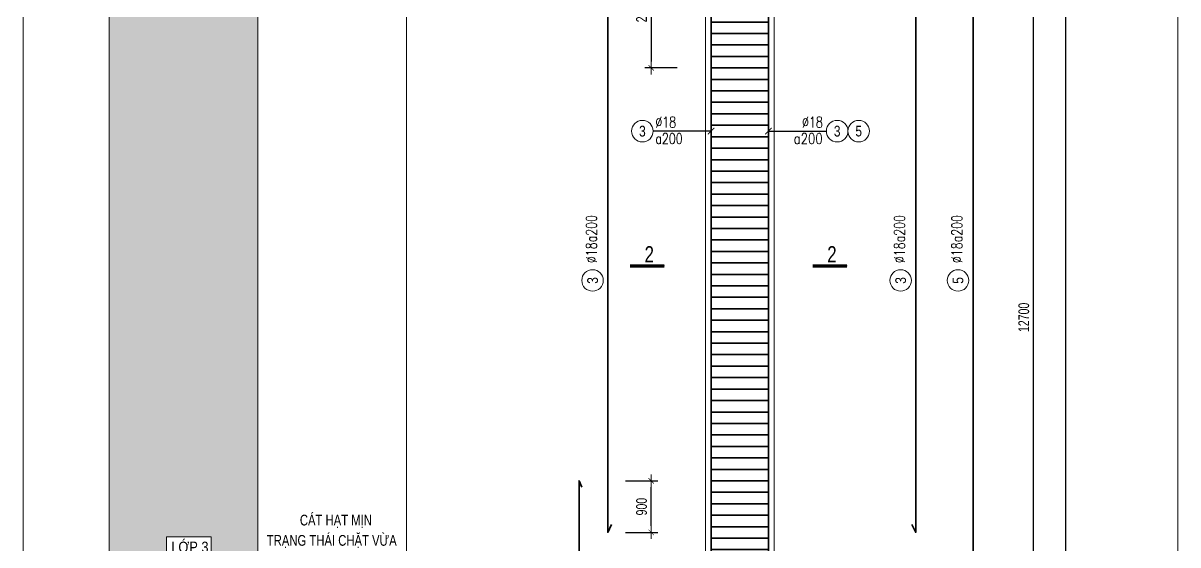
# Model space of a CAD drawing. Header units: millimetres. Extents: x -642477 to 1168880, y -27982 to 330379.
# Drawn here: x 358510 to 378631, y 77231 to 86330 of the extents above; entities that cross this region are included whole.
import ezdxf
from ezdxf.enums import TextEntityAlignment as Align

# ---------------------------------------------------------------- set-up
doc = ezdxf.new("R2010")
doc.units = ezdxf.units.MM
doc.layers.get('0').update_dxf_attribs({"lineweight": 20})
doc.layers.get('Defpoints').update_dxf_attribs({"color": 151, "lineweight": 9})
for name, color, linetype, lineweight in [('NDC_S_ANNO', 7, 'Continuous', 20), ('NDC_S_CONTINUOUS', 3, 'Continuous', 20), ('NDC_S_DIM', 1, 'Continuous', 15), ('NDC_S_HATCH MATERIAL', 8, 'Continuous', 13), ('NDC_S_REBAR', 4, 'Continuous', 35), ('NDC_S_SYMBOL', 1, 'Continuous', 15), ('NDC_S_TEXT SYMBOL', 7, 'Continuous', 20), ('NDC_S_VN TEXT', 7, 'Continuous', 20), ('NDC_S_VN TITLE', 6, 'Continuous', 35), ('rev_20200806', 1, 'Continuous', 20)]:
    doc.layers.add(name, color=color, linetype=linetype, lineweight=lineweight)
doc.layers.get('rev_20200806').off()
doc.styles.add('ARIAL', font='arial.ttf', dxfattribs={"width": 0.8})
doc.styles.add('NDC_ANNO', font='', dxfattribs={"width": 0.8})
doc.styles.add('NDC_ARIAL', font='arial.ttf', dxfattribs={"width": 0.85})
doc.styles.add('NDC_DIM', font='', dxfattribs={"width": 0.75})
doc.styles.add('NDC_EN TXT', font='romans.shx', dxfattribs={"width": 0.8})
doc.styles.get('NDC_ANNO').set_extended_font_data('Dotum')
doc.styles.get('NDC_DIM').set_extended_font_data('Dotum')
doc.dimstyles.new('NDC_dim_75', dxfattribs={"dimscale": 75, "dimtxt": 2.5, "dimasz": 1.5, "dimexe": 1.5, "dimexo": 2.5, "dimgap": 1, "dimtad": 1, "dimdec": 0, "dimzin": 0, "dimdsep": 46, "dimtxsty": 'NDC_DIM', "dimblk": 'DIMMARK', "dimcen": 0.09, "dimdle": 1.2, "dimclrd": 1, "dimclre": 1, "dimclrt": 3, "dimadec": 0, "dimazin": 0, "dimtfac": 1, "dimtdec": 0, "dimtix": 1, "dimtofl": 0, "dimtmove": 0, "dimatfit": 3, "dimfxl": 6, "dimfxlon": 1, "dimtolj": 1, "dimtzin": 0, "dimarcsym": 0})

# ---------------------------------------------------------------- blocks, each defined once
blk = doc.blocks.new('*U2569')
at = {"layer": 'NDC_S_REBAR', "ltscale": 80}
blk.add_line((-500, 0), (500, 0), dxfattribs=at)
blk = doc.blocks.new('*U2570')
at = {"layer": 'NDC_S_DIM', "color": 0, "linetype": 'ByBlock', "lineweight": -2, "transparency": 16777216}
for p in [(1.445083222993877e-12, 23600), (1.432836755002403e-12, 23400), (1.42059028701093e-12, 23200), (1.408343819019456e-12, 23000), (1.396097351027983e-12, 22800), (1.383850883036509e-12, 22600), (1.371604415045036e-12, 22400), (1.359357947053562e-12, 22200), (1.347111479062088e-12, 22000), (1.334865011070615e-12, 21800), (1.322618543079141e-12, 21600), (1.310372075087668e-12, 21400), (1.298125607096194e-12, 21200), (1.285879139104721e-12, 21000), (1.273632671113247e-12, 20800), (1.261386203121774e-12, 20600), (1.2491397351303e-12, 20400), (1.236893267138827e-12, 20200), (1.224646799147353e-12, 20000), (1.21240033115588e-12, 19800), (1.200153863164406e-12, 19600), (1.187907395172933e-12, 19400), (1.175660927181459e-12, 19200), (1.163414459189986e-12, 19000), (1.151167991198512e-12, 18800), (1.138921523207038e-12, 18600), (1.126675055215565e-12, 18400), (1.114428587224091e-12, 18200), (1.102182119232618e-12, 18000), (1.089935651241144e-12, 17800), (1.077689183249671e-12, 17600), (1.065442715258197e-12, 17400), (1.053196247266724e-12, 17200), (1.04094977927525e-12, 17000), (1.028703311283777e-12, 16800), (1.016456843292303e-12, 16600), (1.00421037530083e-12, 16400), (9.91963907309356e-13, 16200), (9.797174393178826e-13, 16000), (9.67470971326409e-13, 15800), (9.552245033349356e-13, 15600), (9.42978035343462e-13, 15400), (9.307315673519883e-13, 15200), (9.18485099360515e-13, 15000), (9.062386313690414e-13, 14800), (8.939921633775678e-13, 14600), (8.817456953860943e-13, 14400), (8.694992273946208e-13, 14200), (8.572527594031472e-13, 14000), (8.450062914116737e-13, 13800), (8.327598234202002e-13, 13600), (8.205133554287266e-13, 13400), (8.082668874372531e-13, 13200), (7.960204194457796e-13, 13000), (7.837739514543061e-13, 12800), (7.715274834628325e-13, 12600), (7.59281015471359e-13, 12400), (7.470345474798854e-13, 12200), (7.347880794884119e-13, 12000), (7.225416114969384e-13, 11800), (7.102951435054649e-13, 11600), (6.980486755139914e-13, 11400), (6.858022075225178e-13, 11200), (6.735557395310442e-13, 11000), (6.613092715395707e-13, 10800), (6.490628035480972e-13, 10600), (6.368163355566237e-13, 10400), (6.245698675651502e-13, 10200), (6.123233995736766e-13, 10000), (6.00076931582203e-13, 9800), (5.878304635907295e-13, 9600), (5.75583995599256e-13, 9400), (5.633375276077825e-13, 9200), (5.51091059616309e-13, 9000), (5.388445916248355e-13, 8800), (5.265981236333618e-13, 8600), (5.143516556418883e-13, 8400), (5.021051876504148e-13, 8200), (4.898587196589413e-13, 8000), (4.776122516674678e-13, 7800), (4.653657836759942e-13, 7600), (4.531193156845207e-13, 7400), (4.408728476930471e-13, 7200), (4.286263797015736e-13, 7000), (4.163799117101001e-13, 6800), (4.041334437186265e-13, 6600), (3.91886975727153e-13, 6400), (3.796405077356795e-13, 6200), (3.673940397442059e-13, 6000), (3.551475717527324e-13, 5800), (3.429011037612589e-13, 5600), (3.306546357697854e-13, 5400), (3.184081677783118e-13, 5200), (3.061616997868383e-13, 5000), (2.939152317953648e-13, 4800), (2.816687638038912e-13, 4600), (2.694222958124177e-13, 4400), (2.571758278209442e-13, 4200), (2.449293598294706e-13, 4000), (2.326828918379971e-13, 3800), (2.204364238465236e-13, 3600), (2.081899558550501e-13, 3400), (1.959434878635765e-13, 3200), (1.83697019872103e-13, 3000), (1.714505518806295e-13, 2800), (1.592040838891559e-13, 2600), (1.469576158976824e-13, 2400), (1.347111479062089e-13, 2200), (1.224646799147353e-13, 2000), (1.102182119232618e-13, 1800), (9.797174393178826e-14, 1600), (8.572527594031473e-14, 1400), (7.347880794884119e-14, 1200), (6.123233995736766e-14, 1000), (4.898587196589413e-14, 800), (3.673940397442059e-14, 600), (2.449293598294706e-14, 400), (1.224646799147353e-14, 200), (0, 0)]:
    blk.add_blockref('*U2569', p, dxfattribs=at)
blk = doc.blocks.new('DIMMARK')
at = {"layer": 'NDC_S_DIM', "color": 1}
blk.add_line((-1.5, 0), (1, 0), dxfattribs=at)
at = {"layer": 'NDC_S_DIM', "color": 2, "const_width": 0.1}
blk.add_lwpolyline([(-0.4242640687119285, -0.4242640687119285), (0.4242640687119285, 0.4242640687119285)], dxfattribs=at)
blk = doc.blocks.new('*D2574')
at = {"layer": 'Defpoints', "color": 0, "ltscale": 100, "transparency": 16777216}
for p in [(372710.3617356354, 99848.07378612804), (376678.3862307997, 99848.07378612804), (372710.3617356354, 74848.073786128)]:
    blk.add_point(p, dxfattribs=at)
at = {"layer": 'NDC_S_DIM', "color": 1, "lineweight": -2, "ltscale": 100, "transparency": 16777216}
for p, q in [((376228.3862307997, 99848.07378612804), (376790.8862307997, 99848.07378612804)), ((376678.3862307997, 74960.573786128), (376678.3862307997, 99735.57378612804)), ((376228.3862307997, 74848.073786128), (376790.8862307997, 74848.073786128))]:
    blk.add_line(p, q, dxfattribs=at)
at = {"layer": 'NDC_S_DIM', "color": 1, "lineweight": -2, "ltscale": 100, "transparency": 16777216, "xscale": 112.5, "yscale": 112.5, "zscale": 112.5}
for p, rotation in [((376678.3862307997, 99848.07378612804), 90), ((376678.3862307997, 74848.073786128), 270)]:
    blk.add_blockref('DIMMARK', p, dxfattribs=dict(at, rotation=rotation))
at = {"layer": 'NDC_S_DIM', "color": 3, "ltscale": 100, "transparency": 16777216, "insert": (376509.509025915, 87348.07378612788), "char_height": 187.5, "attachment_point": 5, "rotation": 90, "style": 'NDC_DIM'}
blk.add_mtext('\\A1;25000', dxfattribs=at)
blk = doc.blocks.new('*D2575')
at = {"layer": 'Defpoints', "color": 0, "ltscale": 100, "transparency": 16777216}
for p in [(372710.3617356354, 87548.07378612806), (376115.8862307997, 87548.07378612806), (372710.3617356354, 74848.07378612806)]:
    blk.add_point(p, dxfattribs=at)
at = {"layer": 'NDC_S_DIM', "color": 1, "lineweight": -2, "ltscale": 100, "transparency": 16777216}
for p, q in [((375665.8862307997, 87548.07378612806), (376228.3862307997, 87548.07378612806)), ((376115.8862307997, 74960.57378612806), (376115.8862307997, 87435.57378612806)), ((375665.8862307997, 74848.07378612806), (376228.3862307997, 74848.07378612806))]:
    blk.add_line(p, q, dxfattribs=at)
at = {"layer": 'NDC_S_DIM', "color": 1, "lineweight": -2, "ltscale": 100, "transparency": 16777216, "xscale": 112.5, "yscale": 112.5, "zscale": 112.5}
for p, rotation in [((376115.8862307997, 87548.07378612806), 90), ((376115.8862307997, 74848.07378612806), 270)]:
    blk.add_blockref('DIMMARK', p, dxfattribs=dict(at, rotation=rotation))
at = {"layer": 'NDC_S_DIM', "color": 3, "ltscale": 100, "transparency": 16777216, "insert": (375947.009025915, 81198.07378612793), "char_height": 187.5, "attachment_point": 5, "rotation": 90, "style": 'NDC_DIM'}
blk.add_mtext('\\A1;12700', dxfattribs=at)
blk = doc.blocks.new('*U367')
blk.add_circle((-2.5, 0), 2.5)
at = {"layer": 'NDC_S_VN TEXT', "color": 3, "style": 'NDC_EN TXT', "width": 0.75}
for tag, p in [('DK1', (0.5, 0.8455043070534884)), ('KC1', (0.5, -2.972544307831413))]:
    blk.add_attdef(tag, p, '', height=2.5, dxfattribs=at)
at = {"layer": 'NDC_S_VN TEXT', "color": 7, "style": 'ARIAL', "width": 0.8}
blk.add_attdef('SH2', text='', height=2.5, dxfattribs=at).set_placement((-2.5, 0), align=Align.MIDDLE)
blk = doc.blocks.new('*D2580')
at = {"layer": 'Defpoints', "color": 0, "ltscale": 100, "transparency": 16777216}
for p in [(368196.8430802254, 78348.073786128), (369455.630312268, 78348.073786128), (368696.8430802254, 77448.073786128)]:
    blk.add_point(p, dxfattribs=at)
at = {"layer": 'NDC_S_DIM', "color": 1, "lineweight": -2, "ltscale": 100, "transparency": 16777216}
for p, q in [((369005.630312268, 78348.073786128), (369568.130312268, 78348.073786128)), ((369455.630312268, 77560.573786128), (369455.630312268, 78235.573786128)), ((369005.630312268, 77448.073786128), (369568.130312268, 77448.073786128))]:
    blk.add_line(p, q, dxfattribs=at)
at = {"layer": 'NDC_S_DIM', "color": 1, "lineweight": -2, "ltscale": 100, "transparency": 16777216, "xscale": 112.5, "yscale": 112.5, "zscale": 112.5}
for p, rotation in [((369455.630312268, 78348.073786128), 90), ((369455.630312268, 77448.073786128), 270)]:
    blk.add_blockref('DIMMARK', p, dxfattribs=dict(at, rotation=rotation))
at = {"layer": 'NDC_S_DIM', "color": 3, "ltscale": 100, "transparency": 16777216, "insert": (369286.7531073833, 77898.07378612788), "char_height": 187.5, "attachment_point": 5, "rotation": 90, "style": 'NDC_DIM'}
blk.add_mtext('\\A1;900', dxfattribs=at)
blk = doc.blocks.new('*U366')
blk.add_circle((2.5, 0), 2.5)
at = {"layer": 'NDC_S_VN TEXT', "color": 3, "style": 'NDC_EN TXT'}
for tag, width, p in [('DK2', 0.75, (-0.85, 0.8455043070534884)), ('KC2', 0.8, (-0.85, -2.972544307831413))]:
    blk.add_attdef(tag, text='', height=2.5, dxfattribs=dict(at, width=width)).set_placement(p, align=Align.RIGHT)
at = {"layer": 'NDC_S_VN TEXT', "color": 7, "style": 'ARIAL', "width": 0.8}
blk.add_attdef('SH3', text='', height=2.5, dxfattribs=at).set_placement((2.5, 0), align=Align.MIDDLE)
blk = doc.blocks.new('*U191')
at = {"layer": 'NDC_S_ANNO', "color": 0, "linetype": 'ByBlock', "lineweight": -2}
blk.add_line((-4.357142640116527, 0.002997111644365447), (1.000000217026004, 0.002999782974066001), dxfattribs=at)
at = {"layer": 'NDC_S_ANNO', "ltscale": 0.005, "const_width": 0.5}
blk.add_lwpolyline([(1.000000217026004, 0.002999782974066001), (-4.357142640116527, 0.002997111644365447)], dxfattribs=at)
at = {"layer": 'NDC_S_TEXT SYMBOL', "linetype": 'ByBlock', "lineweight": -2, "style": 'NDC_ANNO', "width": 0.8}
blk.add_attdef('DETAIL', text='', height=2.5, dxfattribs=at).set_placement((-0.635006858396082, 1.824862175366434), align=Align.MIDDLE_RIGHT)
blk = doc.blocks.new('HK8')
at = {"layer": 'NDC_S_HATCH MATERIAL', "ltscale": 100}
h = blk.add_hatch(dxfattribs=at)
h.set_pattern_fill('AR-CONC', color=256, scale=4)
h.set_pattern_definition([(49.99999999999999, (178280.0632281844, 319932.7346712534), (728.738675984016, -63.75634215561234), [76.2, -838.2]), (355, (178280.0632281844, 319932.7346712534), (-140.9736856998774, 764.2273809561406), [60.96, -670.56233668]), (100.4514447, (178340.7912561844, 319927.4216572533), (587.7649883614131, 700.4710076487804), [64.76003519999998, -712.3609783999998]), (46.18420000000002, (178280.0632281844, 320135.9346712534), (1084.31616356852, -168.1693117309086), [114.2999999999998, -1257.299999999997]), (96.63555760999992, (178370.4228281844, 320121.9206712534), (949.616536206012, 989.7044983908861), [97.14009256, -1068.54243264]), (351.1841511700001, (178280.0632281844, 320135.9346712534), (949.6165362599081, 989.7044983421306), [91.43986828, -1005.83892768]), (21, (178381.6632281844, 320085.1346712534), (606.4575650765299, -409.0607927483504), [76.2, -838.2]), (326.0000000000001, (178381.6632281844, 320085.1346712534), (247.2081133905883, 736.7518644892771), [60.96, -670.56]), (71.45144499999999, (178432.2013585844, 320051.0462716534), (853.6656771148646, 327.691075543621), [64.7600352, -712.3597503999999]), (37.50000000000001, (178280.0632281844, 319932.7346712534), (12.35441300236727, 338.2201554926124), [0, -662.432, 0, -680.72, 0, -673.1]), (7.499999999999999, (178280.0632281844, 319932.7346712534), (267.278650041223, 400.722299272478), [0, -388.112, 0, -647.192, 0, -256.54]), (327.5, (178053.4952281844, 319932.7346712534), (542.3623806674856, -22.91497597069377), [0, -254, 0, -792.48, 0, -1051.56]), (317.5, (177951.8952281844, 319932.7346712534), (592.5167255440722, 101.7059641333321), [0, -330.2, 0, -526.288, 0, -746.76])])
h.paths.add_polyline_path([(4089.456360396936, -14762.71548943178), (1499.999999999716, -14762.71548943178), (1499.999999999331, -38662.71548943178), (4089.456360396493, -38662.71548943178)])
h.paths.add_polyline_path([(3277.296929632546, -26539.53221701641), (3277.296929632546, -26885.89876184714), (2498.891214473872, -26885.89876184714), (2498.891214473872, -26539.53221701641)], flags=16)
at = {"layer": 'NDC_S_CONTINUOUS'}
for p, q in [((-7.712515071034431e-10, -40177.9959513066), (0, 0)), ((1499.999999999236, -40177.99595130658), (1500.000000000029, 0)), ((6678.912720793684, -40177.99595130654), (6678.912720794528, 0)), ((4089.456360396398, -40177.99595130657), (4089.456360397162, -4062.715489423485))]:
    blk.add_line(p, q, dxfattribs=at)
at = {"layer": 'NDC_S_DIM'}
blk.add_lwpolyline([(2498.891214473872, -26539.53221701641), (3277.296929632546, -26539.53221701641), (3277.296929632546, -26885.89876184714), (2498.891214473872, -26885.89876184714)], close=True, dxfattribs=at)
at = {"layer": 'NDC_S_VN TEXT', "style": 'NDC_ARIAL', "width": 0.75}
for s, p in [('CÁT HẠT MỊN', (4822.411850190925, -26247.3536892611)), ('TRẠNG THÁI CHẶT VỪA', (4246.529195789451, -26600.90031504011))]:
    blk.add_text(s, height=187.5, dxfattribs=at).set_placement(p, align=Align.MIDDLE_LEFT)
at = {"layer": 'NDC_S_VN TITLE', "style": 'NDC_ARIAL', "width": 0.85}
blk.add_text('LỚP 3', height=187.5, dxfattribs=at).set_placement((2906.215072500869, -26693.55896846965), align=Align.MIDDLE)
blk = doc.blocks.new('*D2840')
at = {"layer": 'Defpoints', "color": 0, "ltscale": 100, "transparency": 16777216}
for p in [(370230.386470484, 87548.073786128), (369455.6303122671, 85548.073786128), (370225.9832514926, 85548.073786128)]:
    blk.add_point(p, dxfattribs=at)
at = {"layer": 'NDC_S_DIM', "color": 1, "lineweight": -2, "ltscale": 100, "transparency": 16777216}
for p, q in [((369905.6303122671, 87548.073786128), (369343.1303122671, 87548.073786128)), ((369455.6303122671, 87435.573786128), (369455.6303122671, 85660.573786128)), ((369905.6303122671, 85548.073786128), (369343.1303122671, 85548.073786128))]:
    blk.add_line(p, q, dxfattribs=at)
at = {"layer": 'NDC_S_DIM', "color": 1, "lineweight": -2, "ltscale": 100, "transparency": 16777216, "xscale": 112.5, "yscale": 112.5, "zscale": 112.5}
for p, rotation in [((369455.6303122671, 87548.073786128), 90), ((369455.6303122671, 85548.073786128), 270)]:
    blk.add_blockref('DIMMARK', p, dxfattribs=dict(at, rotation=rotation))
at = {"layer": 'NDC_S_DIM', "color": 3, "ltscale": 100, "transparency": 16777216, "insert": (369286.7531073823, 86548.07378612788), "char_height": 187.5, "attachment_point": 5, "rotation": 90, "style": 'NDC_DIM'}
blk.add_mtext('\\A1;2000', dxfattribs=at)

msp = doc.modelspace()

# ---------------------------------------------------------------- linework, layer by layer
at = {"layer": 'NDC_S_CONTINUOUS', "ltscale": 100}
msp.add_line((378631.4103809073, 103910.7892755513), (378631.4103809073, 63732.79332424474), dxfattribs=at)
msp.add_lwpolyline([(371597.8867378894, 86548.07378612798), (371597.8867378895, 74848.07378612798), (370397.8867378895, 74848.07378612798), (370397.8867378895, 99848.07378612798), (371597.8867378895, 99848.07378612798), (371597.8867378895, 94948.07378612798)], dxfattribs=at)
at = {"layer": 'NDC_S_DIM'}
for centre in [(373069.7588415742, 84445.30517134951), (368432.7038277618, 81842.4709590432), (373800.4550227217, 81842.4709590432), (374800.4550227217, 81842.4709590432)]:
    msp.add_circle(centre, 187.5, dxfattribs=at)
at = {"layer": 'NDC_S_REBAR', "ltscale": 80}
for points in [[(370522.8867378895, 75023.07378612798), (370497.8867378895, 74948.07378612798), (370497.8867378895, 99748.07378612798), (370522.8867378895, 99673.07378612798)], [(371472.8867378895, 75023.07378612798), (371497.8867378895, 74948.07378612798), (371497.8867378895, 99748.07378612798), (371472.8867378895, 99673.07378612798)], [(368765.4115692896, 77588.9858050183), (368696.8430802253, 77448.07378612798), (368696.8430802253, 89148.07378612798), (368747.5650042949, 89038.12583984104)], [(373996.0257861209, 77588.9858050183), (374064.5942751853, 77448.07378612798), (374064.5942751853, 89148.07378612798), (374013.8723511156, 89038.12583984104)], [(374996.0257861209, 75088.9858050183), (375064.5942751853, 74948.07378612798), (375064.5942751853, 86648.07378612798), (375013.8723511156, 86538.12583984104)], [(368265.4115692896, 75088.9858050183), (368196.8430802253, 74948.07378612798), (368196.8430802253, 78348.07378612798), (368247.5650042949, 78238.12583984104)]]:
    msp.add_lwpolyline(points, dxfattribs=at)

# ---------------------------------------------------------------- block references
at = {"layer": 'NDC_S_DIM', "xscale": -1, "rotation": 180}
msp.add_blockref('*U2570', (370997.8867378895, 98748.07378612798), dxfattribs=at)
at = {"layer": 'NDC_S_DIM', "ltscale": 80, "xscale": 75, "yscale": 75, "zscale": 75}
for name, p, values in [('*U367', (369488.5146342047, 84445.30517134951), {'SH2': '3', 'DK1': '%%C18', 'KC1': 'a200'}), ('*U366', (372507.2588415742, 84445.30517134951), {'SH3': '3', 'DK2': '%%C18', 'KC2': 'a200'})]:
    msp.add_blockref(name, p, dxfattribs=at).add_auto_attribs(values)
at = {"layer": 'NDC_S_SYMBOL', "xscale": 112, "yscale": 112, "zscale": 112}
for p in [(369573.2862170883, 82095.07006941464), (372755.9606013477, 82095.07036860358)]:
    msp.add_blockref('*U191', p, dxfattribs=at).add_auto_attribs({'DETAIL': '2'})
at = {"layer": 'rev_20200806'}
msp.add_blockref('HK8', (358510.400369569, 103910.7892755513), dxfattribs=at)

# ---------------------------------------------------------------- texts
at = {"layer": 'NDC_S_VN TEXT', "color": 7, "style": 'ARIAL', "width": 0.8}
msp.add_text('5', height=187.5, dxfattribs=at).set_placement((373069.7588415742, 84445.30517134951), align=Align.MIDDLE)
at = {"layer": 'NDC_S_VN TEXT', "color": 3, "style": 'NDC_EN TXT', "width": 0.75}
for p in [(368507.0764155202, 82144.86352135621), (373874.8276104802, 82144.86352135621), (374874.8276104802, 82144.86352135621)]:
    msp.add_text('%%C18a200', height=187.5, rotation=90, dxfattribs=at).set_placement(p)
at = {"layer": 'NDC_S_VN TEXT', "color": 7, "style": 'ARIAL', "width": 0.8}
for s, p in [('3', (368432.7038277618, 81842.4709590432)), ('3', (373800.4550227217, 81842.4709590432)), ('5', (374800.4550227217, 81842.4709590432))]:
    msp.add_text(s, height=187.5, rotation=90, dxfattribs=at).set_placement(p, align=Align.MIDDLE)

# ---------------------------------------------------------------- dimensions: what is measured, and where the dimension line sits
at = {"layer": 'NDC_S_DIM', "ltscale": 100}
for base, p1, p2, picture, middle in [((376678.3862307997, 99848.07378612804), (372710.3617356353, 74848.07378612798), (372710.3617356353, 99848.07378612798), '*D2574', (376509.509025915, 87348.07378612788)), ((369455.6303122671, 85548.073786128), (370230.3864704838, 87548.07378612798), (370225.9832514925, 85548.07378612798), '*D2840', (369286.7531073823, 86548.07378612788)), ((376115.8862307997, 87548.07378612806), (372710.3617356353, 74848.07378612804), (372710.3617356353, 87548.07378612804), '*D2575', (375947.009025915, 81198.07378612793)), ((369455.630312268, 78348.073786128), (368696.8430802253, 77448.07378612798), (368196.8430802253, 78348.07378612798), '*D2580', (369286.7531073833, 77898.07378612788))]:
    dim = msp.add_linear_dim(base=base, p1=p1, p2=p2, angle=90, dimstyle='NDC_dim_75', dxfattribs=at)
    dim.commit()
    dim.dimension.update_dxf_attribs({"geometry": picture, "text_midpoint": middle})

# ---------------------------------------------------------------- leaders
at = {"layer": 'NDC_S_DIM', "ltscale": 80}
for points in [[(370497.8867378895, 84445.30517134951), (369488.5146342047, 84445.30517134951)], [(371497.8867378895, 84445.30517134951), (372507.2588415742, 84445.30517134951)]]:
    msp.add_leader(points, dimstyle='NDC_dim_75', override={"dimldrblk": 'ArchTick'}, dxfattribs=at)

doc.saveas('drawing.dxf')
